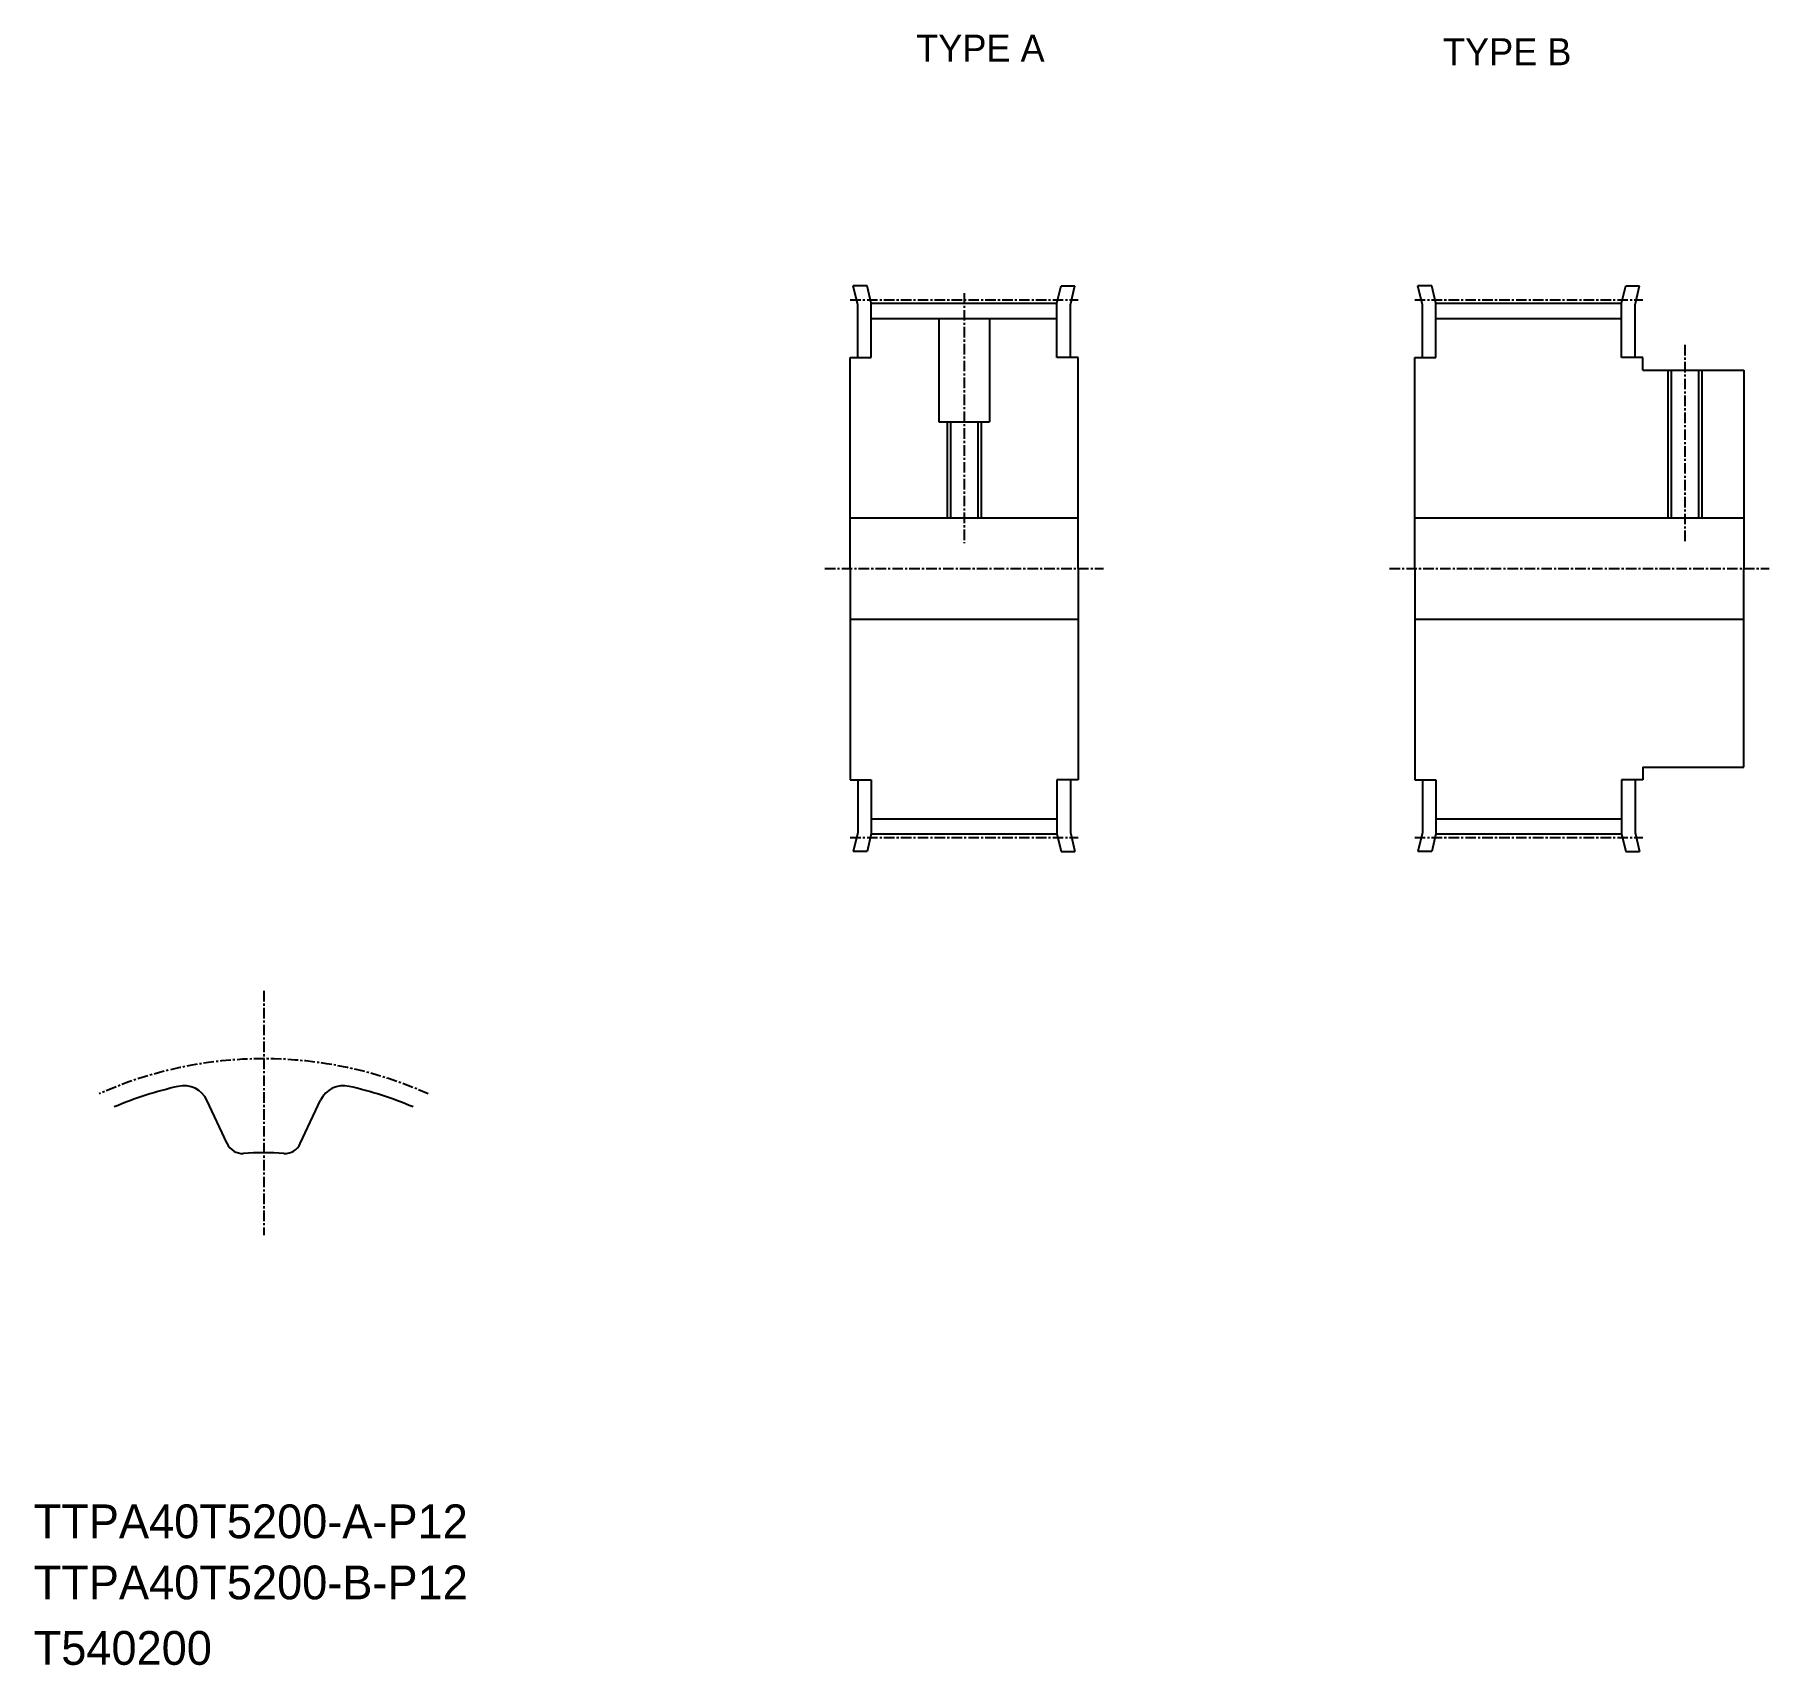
# Model space of a CAD drawing. Extents: x 10 to 216, y 10 to 203.
import ezdxf

# ---------------------------------------------------------------- set-up
doc = ezdxf.new("R2010")
doc.units = 0
doc.linetypes.add('CENTER', pattern=[2, 1.25, -0.25, 0.25, -0.25])
doc.layers.get('0').update_dxf_attribs({"linetype": 'CONTINUOUS'})
doc.layers.add('CENTER', color=1, linetype='CENTER')

msp = doc.modelspace()

# ---------------------------------------------------------------- linework, layer by layer
at = {"color": 7, "linetype": 'CONTINUOUS'}
for p, q in [((107.64, 171.09), (107.11, 173.35)), ((108.75, 173.35), (107.11, 173.35)), ((109.24, 171.28), (108.75, 173.35)), ((131.24, 171.28), (131.73, 173.35)), ((131.73, 173.35), (133.37, 173.35)), ((132.84, 171.09), (133.37, 173.35)), ((174.53, 171.09), (174, 173.35)), ((175.65, 173.35), (174, 173.35)), ((176.13, 171.28), (175.65, 173.35)), ((198.13, 171.28), (198.62, 173.35)), ((198.62, 173.35), (200.26, 173.35)), ((199.73, 171.09), (200.26, 173.35)), ((107.64, 164.85), (107.64, 171.09)), ((109.24, 164.85), (109.24, 171.28)), ((109.24, 171.28), (131.24, 171.28)), ((131.24, 164.85), (131.24, 171.28)), ((132.84, 164.85), (132.84, 171.09)), ((174.53, 164.85), (174.53, 171.09)), ((176.13, 171.28), (198.13, 171.28)), ((176.13, 164.85), (176.13, 171.28)), ((198.13, 164.85), (198.13, 171.28)), ((199.73, 164.85), (199.73, 171.09)), ((109.24, 169.48), (131.24, 169.48)), ((117.24, 169.48), (117.24, 157.25)), ((123.24, 169.48), (123.24, 157.25)), ((176.13, 169.48), (198.13, 169.48)), ((106.74, 139.85), (106.74, 164.85)), ((106.74, 164.85), (109.24, 164.85)), ((133.74, 164.85), (131.24, 164.85)), ((133.74, 139.85), (133.74, 164.85)), ((173.63, 139.85), (173.63, 164.85)), ((173.63, 164.85), (176.13, 164.85)), ((200.63, 164.85), (198.13, 164.85)), ((200.63, 163.35), (200.63, 164.85)), ((200.63, 163.35), (212.63, 163.35)), ((204.01, 163.35), (204.01, 145.85)), ((207.25, 163.35), (207.25, 145.85)), ((212.63, 163.35), (212.63, 139.85)), ((117.24, 157.25), (123.24, 157.25)), ((118.62, 157.25), (118.62, 145.85)), ((121.86, 157.25), (121.86, 145.85)), ((106.74, 145.85), (133.74, 145.85)), ((173.63, 145.85), (212.63, 145.85)), ((106.74, 139.85), (106.74, 114.85)), ((133.74, 139.85), (133.74, 114.85)), ((173.63, 139.85), (173.63, 114.85)), ((212.63, 116.35), (212.63, 139.85)), ((106.74, 133.85), (133.74, 133.85)), ((173.63, 133.85), (212.63, 133.85)), ((200.63, 116.35), (212.63, 116.35)), ((200.63, 116.35), (200.63, 114.85)), ((106.74, 114.85), (109.24, 114.85)), ((107.64, 114.85), (107.64, 108.61)), ((109.24, 114.85), (109.24, 108.43)), ((131.24, 114.85), (131.24, 108.43)), ((133.74, 114.85), (131.24, 114.85)), ((132.84, 114.85), (132.84, 108.61)), ((173.63, 114.85), (176.13, 114.85)), ((174.53, 114.85), (174.53, 108.61)), ((176.13, 114.85), (176.13, 108.43)), ((198.13, 114.85), (198.13, 108.43)), ((200.63, 114.85), (198.13, 114.85)), ((199.73, 114.85), (199.73, 108.61)), ((109.24, 110.23), (131.24, 110.23)), ((176.13, 110.23), (198.13, 110.23)), ((107.64, 108.61), (107.11, 106.35)), ((109.24, 108.43), (108.75, 106.35)), ((109.24, 108.43), (131.24, 108.43)), ((131.24, 108.43), (131.73, 106.35)), ((132.84, 108.61), (133.37, 106.35)), ((174.53, 108.61), (174, 106.35)), ((176.13, 108.43), (175.65, 106.35)), ((176.13, 108.43), (198.13, 108.43)), ((198.13, 108.43), (198.62, 106.35)), ((199.73, 108.61), (200.26, 106.35)), ((108.75, 106.35), (107.11, 106.35)), ((131.73, 106.35), (133.37, 106.35)), ((175.65, 106.35), (174, 106.35)), ((198.62, 106.35), (200.26, 106.35)), ((32.91, 71.74), (30.52, 76.87)), ((41.59, 71.74), (43.98, 76.87))]:
    msp.add_line(p, q, dxfattribs=at)
at = {"color": 3, "linetype": 'CONTINUOUS'}
for p, q in [((203.63, 163.35), (203.63, 145.85)), ((207.63, 163.35), (207.63, 145.85)), ((118.24, 157.25), (118.24, 145.85)), ((122.24, 157.25), (122.24, 145.85))]:
    msp.add_line(p, q, dxfattribs=at)
at = {"color": 7, "linetype": 'CONTINUOUS'}
for centre, radius, start, end in [((37.25, 34.04), 45.62, 102.8128, 112.8447), ((27.8, 75.6), 3, 25, 102.8128), ((46.7, 75.6), 3, 77.1872, 155), ((37.25, 34.04), 45.62, 67.1553, 77.1872), ((34.72, 72.58), 2, 205, 273.7512), ((37.25, 34.04), 36.62, 86.2488, 93.7512), ((39.78, 72.58), 2, 266.2488, 335)]:
    msp.add_arc(centre, radius, start, end, dxfattribs=at)
at = {"layer": 'CENTER', "color": 1, "linetype": 'CENTER'}
for p, q in [((106.74, 171.68), (133.74, 171.68)), ((120.24, 172.48), (120.24, 142.85)), ((173.63, 171.68), (200.63, 171.68)), ((205.63, 166.35), (205.63, 142.85)), ((103.74, 139.85), (136.74, 139.85)), ((170.63, 139.85), (215.63, 139.85)), ((106.74, 108.02), (133.74, 108.02)), ((173.63, 108.02), (200.63, 108.02)), ((37.25, 89.82), (37.25, 60.91))]:
    msp.add_line(p, q, dxfattribs=at)
msp.add_arc((37.25, 34.04), 47.75, 65.8872, 114.1128, dxfattribs=at)

# ---------------------------------------------------------------- texts
at = {"color": 7, "linetype": 'CONTINUOUS'}
for s, height, p in [('TYPE A', 3.2, (114.56, 199.9)), ('TYPE B', 3.2, (176.97, 199.48)), ('TTPA40T5200-A-P12', 4, (10, 25)), ('TTPA40T5200-B-P12', 4, (10, 17.76)), ('T540200', 4, (10, 10))]:
    msp.add_text(s, height=height, dxfattribs=at).set_placement(p)

doc.saveas('drawing.dxf')
